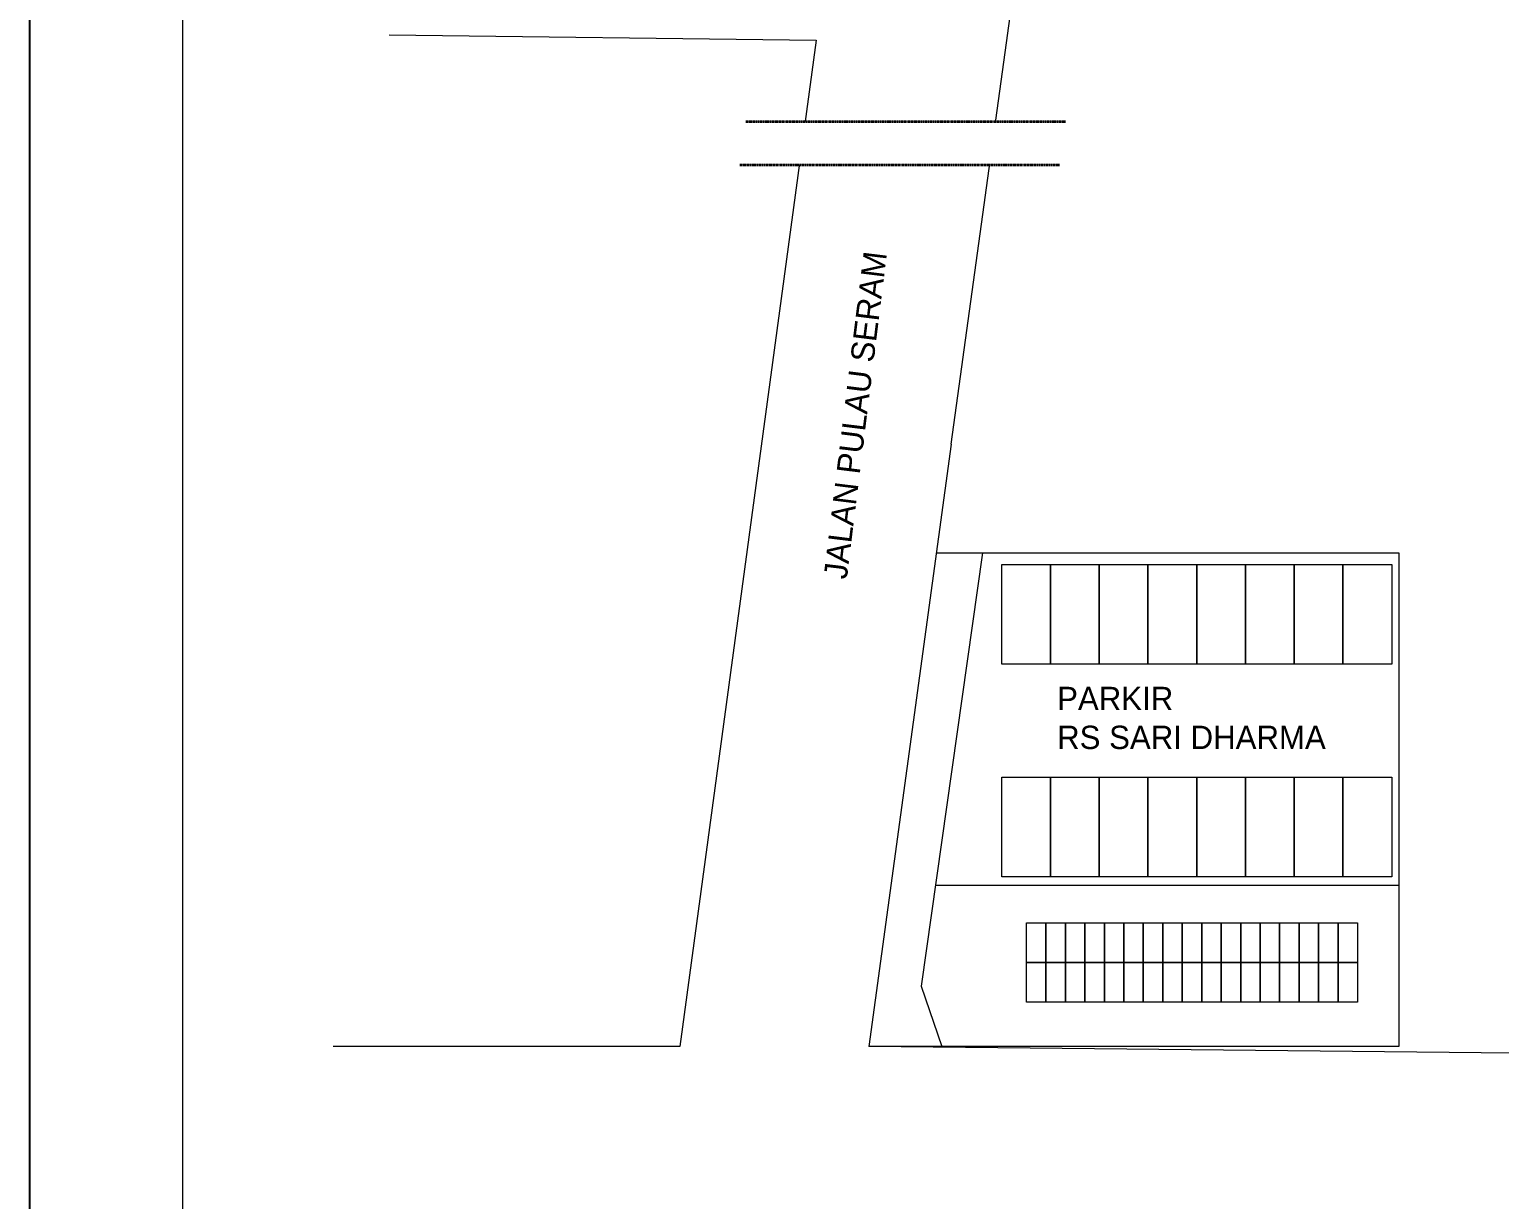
# Model space of a CAD drawing. Header units: millimetres. Extents: x -280308 to 6402717, y -14 to 2073074.
# Drawn here: x -59004 to -8583, y 692321 to 732464 of the extents above; entities that cross this region are included whole.
import ezdxf

# ---------------------------------------------------------------- set-up
doc = ezdxf.new("R2010")
doc.units = ezdxf.units.MM
doc.linetypes.add('DASHDOT', pattern=[1, 0.5, -0.25, 0, -0.25])
doc.layers.get('0').update_dxf_attribs({"lineweight": 0})
doc.layers.add('A-ALINE-7', color=7, linetype='Continuous', lineweight=15, true_color=0x16502f)
doc.layers.add('A-FURN-EQPM', color=177, linetype='Continuous', lineweight=0)
doc.layers.add('A-TEXT', color=254, linetype='Continuous')
doc.styles.add('Annotative', font='arial.ttf', dxfattribs={"height": 1.25})

# ---------------------------------------------------------------- blocks, each defined once
blk = doc.blocks.new('KOP GAMBAR')
blk.add_line((270287, 166961), (270287, 107561))
at = {"color": 5}
blk.add_line((273287, 164961), (273287, 109561), dxfattribs=at)
at = {"layer": 'A-FURN-EQPM', "color": 0, "linetype": 'ByBlock', "lineweight": -2, "ltscale": 0.25}
blk.add_lwpolyline([(270287, 107561), (354287, 107561), (354287, 166961), (270287, 166961)], close=True, dxfattribs=at)
blk = doc.blocks.new('A$C834590f0')
at = {"ltscale": 0.25}
blk.add_lwpolyline([(-75760, -39691), (-73411, -22684)], dxfattribs=at)
blk = doc.blocks.new('A$C7136d0a8')
at = {"ltscale": 0.25}
blk.add_blockref('A$C834590f0', (74817, -14500), dxfattribs=at)

msp = doc.modelspace()

# ---------------------------------------------------------------- linework, layer by layer
at = {"ltscale": 0.25}
for points in [[(-46666, 732279), (-32018.7, 732097.9), (-36694.2, 697567.8), (-48591.1, 697567.8)], [(54908.9, 696696.4), (-30211.7, 697567.8)]]:
    msp.add_lwpolyline(points, dxfattribs=at)
at = {"layer": 'A-ALINE-7', "ltscale": 0.25}
msp.add_line((-27932.1, 703104.8), (-12040.8, 703104.8), dxfattribs=at)
for points in [[(-27904.5, 714502.4), (-12040.8, 714502.4), (-12040.8, 697567.8), (-30211.7, 697567.8)], [(-26312, 714502.4), (-28424.1, 699644.2), (-27708.2, 697567.8)]]:
    msp.add_lwpolyline(points, dxfattribs=at)
for points in [[(-25658.7, 714103.6), (-23986.7, 714103.6), (-23986.7, 710684.5), (-25658.7, 710684.5)], [(-23986.7, 714103.6), (-22314.7, 714103.6), (-22314.7, 710684.5), (-23986.7, 710684.5)], [(-22314.7, 714103.6), (-20642.7, 714103.6), (-20642.7, 710684.5), (-22314.7, 710684.5)], [(-20642.7, 714103.6), (-18970.7, 714103.6), (-18970.7, 710684.5), (-20642.7, 710684.5)], [(-18970.7, 714103.6), (-17298.7, 714103.6), (-17298.7, 710684.5), (-18970.7, 710684.5)], [(-17298.7, 714103.6), (-15626.7, 714103.6), (-15626.7, 710684.5), (-17298.7, 710684.5)], [(-15626.7, 714103.6), (-13954.7, 714103.6), (-13954.7, 710684.5), (-15626.7, 710684.5)], [(-13954.7, 714103.6), (-12282.7, 714103.6), (-12282.7, 710684.5), (-13954.7, 710684.5)], [(-25658.7, 706809.1), (-23986.7, 706809.1), (-23986.7, 703390), (-25658.7, 703390)], [(-23986.7, 706809.1), (-22314.7, 706809.1), (-22314.7, 703390), (-23986.7, 703390)], [(-22314.7, 706809.1), (-20642.7, 706809.1), (-20642.7, 703390), (-22314.7, 703390)], [(-20642.7, 706809.1), (-18970.7, 706809.1), (-18970.7, 703390), (-20642.7, 703390)], [(-18970.7, 706809.1), (-17298.7, 706809.1), (-17298.7, 703390), (-18970.7, 703390)], [(-17298.7, 706809.1), (-15626.7, 706809.1), (-15626.7, 703390), (-17298.7, 703390)], [(-15626.7, 706809.1), (-13954.7, 706809.1), (-13954.7, 703390), (-15626.7, 703390)], [(-13954.7, 706809.1), (-12282.7, 706809.1), (-12282.7, 703390), (-13954.7, 703390)], [(-24810.3, 701815.9), (-24142.3, 701815.9), (-24142.3, 700439), (-24810.3, 700439)], [(-24142.3, 701815.9), (-23474.3, 701815.9), (-23474.3, 700439), (-24142.3, 700439)], [(-23474.3, 701815.9), (-22806.4, 701815.9), (-22806.4, 700439), (-23474.3, 700439)], [(-22806.4, 701815.9), (-22138.4, 701815.9), (-22138.4, 700439), (-22806.4, 700439)], [(-22138.4, 701815.9), (-21470.4, 701815.9), (-21470.4, 700439), (-22138.4, 700439)], [(-21470.4, 701815.9), (-20802.4, 701815.9), (-20802.4, 700439), (-21470.4, 700439)], [(-20802.4, 701815.9), (-20134.4, 701815.9), (-20134.4, 700439), (-20802.4, 700439)], [(-20134.4, 701815.9), (-19466.4, 701815.9), (-19466.4, 700439), (-20134.4, 700439)], [(-19466.4, 701815.9), (-18798.5, 701815.9), (-18798.5, 700439), (-19466.4, 700439)], [(-18798.5, 701815.9), (-18130.5, 701815.9), (-18130.5, 700439), (-18798.5, 700439)], [(-18130.5, 701815.9), (-17462.5, 701815.9), (-17462.5, 700439), (-18130.5, 700439)], [(-17462.5, 701815.9), (-16794.5, 701815.9), (-16794.5, 700439), (-17462.5, 700439)], [(-16794.5, 701815.9), (-16126.5, 701815.9), (-16126.5, 700439), (-16794.5, 700439)], [(-16126.5, 701815.9), (-15458.6, 701815.9), (-15458.6, 700439), (-16126.5, 700439)], [(-15458.6, 701815.9), (-14790.6, 701815.9), (-14790.6, 700439), (-15458.6, 700439)], [(-14790.6, 701815.9), (-14122.6, 701815.9), (-14122.6, 700439), (-14790.6, 700439)], [(-14122.6, 701815.9), (-13454.6, 701815.9), (-13454.6, 700439), (-14122.6, 700439)], [(-24810.3, 700465.7), (-24142.3, 700465.7), (-24142.3, 699088.8), (-24810.3, 699088.8)], [(-24142.3, 700465.7), (-23474.3, 700465.7), (-23474.3, 699088.8), (-24142.3, 699088.8)], [(-23474.3, 700465.7), (-22806.4, 700465.7), (-22806.4, 699088.8), (-23474.3, 699088.8)], [(-22806.4, 700465.7), (-22138.4, 700465.7), (-22138.4, 699088.8), (-22806.4, 699088.8)], [(-22138.4, 700465.7), (-21470.4, 700465.7), (-21470.4, 699088.8), (-22138.4, 699088.8)], [(-21470.4, 700465.7), (-20802.4, 700465.7), (-20802.4, 699088.8), (-21470.4, 699088.8)], [(-20802.4, 700465.7), (-20134.4, 700465.7), (-20134.4, 699088.8), (-20802.4, 699088.8)], [(-20134.4, 700465.7), (-19466.4, 700465.7), (-19466.4, 699088.8), (-20134.4, 699088.8)], [(-19466.4, 700465.7), (-18798.5, 700465.7), (-18798.5, 699088.8), (-19466.4, 699088.8)], [(-18798.5, 700465.7), (-18130.5, 700465.7), (-18130.5, 699088.8), (-18798.5, 699088.8)], [(-18130.5, 700465.7), (-17462.5, 700465.7), (-17462.5, 699088.8), (-18130.5, 699088.8)], [(-17462.5, 700465.7), (-16794.5, 700465.7), (-16794.5, 699088.8), (-17462.5, 699088.8)], [(-16794.5, 700465.7), (-16126.5, 700465.7), (-16126.5, 699088.8), (-16794.5, 699088.8)], [(-16126.5, 700465.7), (-15458.6, 700465.7), (-15458.6, 699088.8), (-16126.5, 699088.8)], [(-15458.6, 700465.7), (-14790.6, 700465.7), (-14790.6, 699088.8), (-15458.6, 699088.8)], [(-14790.6, 700465.7), (-14122.6, 700465.7), (-14122.6, 699088.8), (-14790.6, 699088.8)], [(-14122.6, 700465.7), (-13454.6, 700465.7), (-13454.6, 699088.8), (-14122.6, 699088.8)]]:
    msp.add_lwpolyline(points, close=True, dxfattribs=at)

# ---------------------------------------------------------------- block references
at = {"layer": 'A-FURN-EQPM', "color": 0, "linetype": 'ByBlock', "lineweight": -2, "xscale": 1.75, "yscale": 1.75, "zscale": 1.75}
msp.add_blockref('KOP GAMBAR', (-532006, 483540.9), dxfattribs=at)

# ---------------------------------------------------------------- texts
at = {"layer": 'A-TEXT', "ltscale": 0.25, "insert": (-31956.5, 712153.7), "char_height": 800, "attachment_point": 1, "rotation": 82.96543, "style": 'Annotative'}
msp.add_mtext_dynamic_manual_height_columns('\\pxqc;{\\fCentury Gothic|b0|i0|c0|p34;JALAN PULAU SERAM }', width=14363.352, gutter_width=1670.6, heights=[0], dxfattribs=at)
at = {"layer": 'A-TEXT', "ltscale": 0.25, "insert": (-23757.3, 709911.3), "char_height": 800, "attachment_point": 1, "style": 'Annotative'}
msp.add_mtext_dynamic_manual_height_columns('{\\fCentury Gothic|b0|i0|c0|p34;PARKIR\\PRS SARI DHARMA }', width=10186.122, gutter_width=1670.6, heights=[0], dxfattribs=at)

# ---------------------------------------------------------------- next in the draw order: block references
at = {"ltscale": 0.25}
msp.add_blockref('A$C7136d0a8', (-26452.8, 772431.3), dxfattribs=at)

# ---------------------------------------------------------------- next in the draw order: linework, layer by layer
msp.add_line((-27395.2, 718240.3), (-30211.7, 697567.8), dxfattribs=at)

# ---------------------------------------------------------------- next in the draw order: wipeouts: each hides what was drawn before it
msp.add_wipeout([(-34437.2, 729307.1), (-34642.7, 727818.7), (-23668.5, 727818.7), (-23462.9, 729307.1)])

# ---------------------------------------------------------------- next in the draw order: linework, layer by layer
at = {"color": 12, "linetype": 'DASHDOT', "lineweight": 35, "ltscale": 30, "true_color": 0xb80a0a}
for points in [[(-34437.2, 729307.1), (-23462.9, 729307.1)], [(-34642.7, 727818.7), (-23668.5, 727818.7)]]:
    msp.add_lwpolyline(points, dxfattribs=at)

doc.saveas('drawing.dxf')
